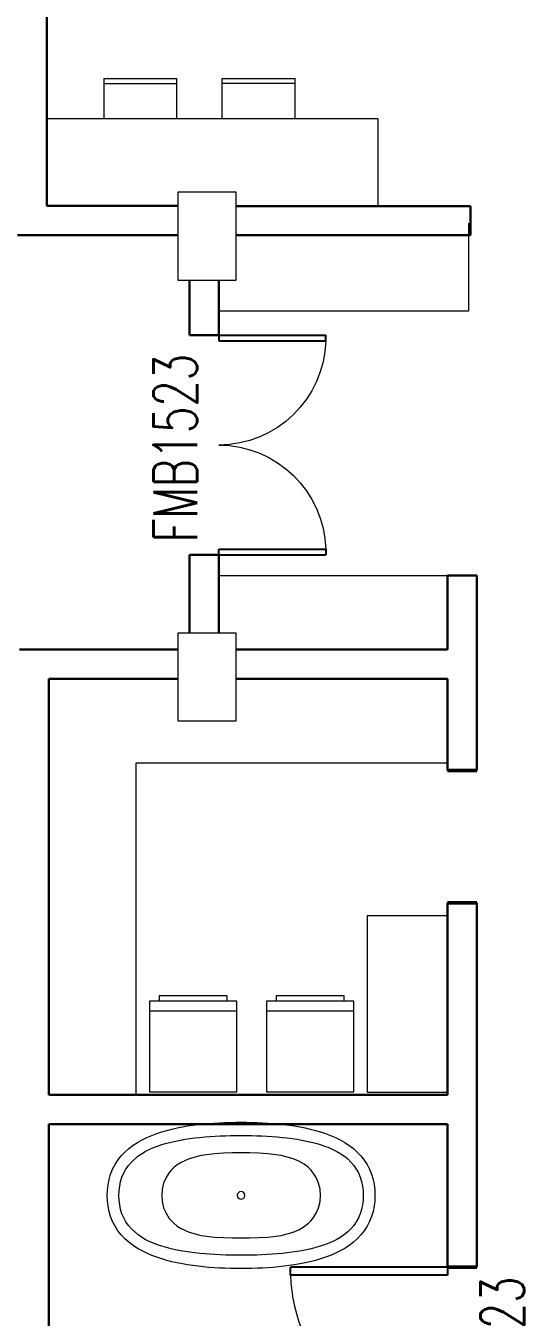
# Model space of a CAD drawing. Header units: inches. Extents: x 675 to 51927, y 19035 to 68555.
# Drawn here: x 34664 to 38069, y 40521 to 49348 of the extents above; entities that cross this region are included whole.
import ezdxf

# ---------------------------------------------------------------- set-up
doc = ezdxf.new("R2010")
doc.units = ezdxf.units.IN
doc.header["$LTSCALE"] = 0.5
doc.header["$MEASUREMENT"] = 0
for name, color, linetype, lineweight in [('00I-FURN', 30, 'Continuous', 9), ('Column', 192, 'Continuous', 13), ('Wall', 113, 'Continuous', 50)]:
    doc.layers.add(name, color=color, linetype=linetype, lineweight=lineweight)
for name, color, linetype in [('Door Double', 220, 'Continuous'), ('DOOR Single', 242, 'Continuous'), ('DOOR_FIRE_TEXT', 7, 'Continuous'), ('WINDOW_TEXT', 7, 'Continuous')]:
    doc.layers.add(name, color=color, linetype=linetype)
doc.styles.add('_TCH_WINDOW', font='SIMPLEX', dxfattribs={"height": 3.5, "bigfont": 'GBCBIG'})

# ---------------------------------------------------------------- blocks, each defined once
blk = doc.blocks.new('$DorLib2D$00000001')
for p, q in [((0.45, 0.975), (0.5, 0.975)), ((0.45, 0), (0.45, 0.975)), ((0.5, 0), (0.5, 0.975)), ((0.5, 0), (0.45, 0))]:
    blk.add_line(p, q)
at = {"lineweight": 13}
blk.add_arc((0.475, 0), 0.975, 91.46928, 180, dxfattribs=at)
blk = doc.blocks.new('$DorLib2D$00000002')
for p, q in [((-0.5, 0), (-0.5, 0.4875)), ((-0.475, 0.4875), (-0.5, 0.4875)), ((-0.475, 0), (-0.475, 0.4875)), ((0.475, 0), (0.475, 0.4875)), ((0.475, 0.4875), (0.5, 0.4875)), ((0.5, 0), (0.5, 0.4875)), ((-0.5, 0), (-0.475, 0)), ((0.5, 0), (0.475, 0))]:
    blk.add_line(p, q)
at = {"lineweight": 13}
for centre, start, end in [((-0.4875, 0), 0, 88.53072), ((0.4875, 0), 91.46928, 180)]:
    blk.add_arc(centre, 0.4875, start, end, dxfattribs=at)

msp = doc.modelspace()

# ---------------------------------------------------------------- linework, layer by layer
at = {"layer": '00I-FURN'}
for p, q in [((35196.4, 48987.3), (35696.4, 48987.3)), ((35196.4, 48987.3), (35196.4, 48714.9)), ((35696.4, 48952.3), (35196.4, 48952.3)), ((35696.4, 48714.9), (35696.4, 48987.3)), ((36003, 48988.1), (36503, 48988.1)), ((36003, 48988.1), (36003, 48714.9)), ((36503, 48953.1), (36003, 48953.1)), ((36503, 48714.9), (36503, 48988.1)), ((34806.4, 48714.9), (37069.8, 48714.9)), ((37069.8, 48714.9), (37069.8, 48116.3)), ((37688.6, 47997.9), (37688.6, 47397.9)), ((37688.6, 47397.9), (35981.4, 47397.9)), ((35981.4, 45590.4), (37544.8, 45590.4)), ((36997.4, 42056.3), (36997.4, 43266.9)), ((36997.4, 43266.9), (37544.8, 43266.9)), ((37544.8, 43266.9), (37544.8, 42056.3)), ((36038.6, 42680), (35574.6, 42680)), ((36038.6, 42680), (36038.6, 42717.2)), ((36838.6, 42680), (36374.6, 42680)), ((36838.6, 42680), (36838.6, 42717.2)), ((35508.4, 42614.8), (36104.9, 42614.8)), ((36308.4, 42614.8), (36904.9, 42614.8)), ((37544.8, 42056.3), (36997.4, 42056.3)), ((35841.9, 41837.8), (35878.3, 41841.7)), ((35878.3, 41841.7), (35914.7, 41845)), ((35914.7, 41845), (35951.3, 41847.7)), ((35951.3, 41847.7), (35987.9, 41849.8)), ((35987.9, 41849.8), (36024.6, 41851.4)), ((36024.6, 41851.4), (36061.2, 41852.5)), ((36061.2, 41852.5), (36098, 41853.1)), ((36098, 41853.1), (36134.7, 41853.3)), ((36134.7, 41853.3), (36171.5, 41853.1)), ((36171.5, 41853.1), (36208.2, 41852.4)), ((36208.2, 41852.4), (36244.9, 41851.3)), ((36244.9, 41851.3), (36281.6, 41849.7)), ((36281.6, 41849.7), (36318.2, 41847.6)), ((36318.2, 41847.6), (36354.7, 41845)), ((36354.7, 41845), (36391.2, 41841.7)), ((36391.2, 41841.7), (36427.5, 41837.8)), ((35491.3, 41748.9), (35524.5, 41763.2)), ((35524.5, 41763.2), (35558.3, 41776)), ((35558.3, 41776), (35592.6, 41787.5)), ((35592.6, 41787.5), (35627.4, 41797.7)), ((35627.4, 41797.7), (35662.5, 41806.8)), ((35662.5, 41806.8), (35697.9, 41814.8)), ((35697.9, 41814.8), (35733.6, 41821.9)), ((35733.6, 41821.9), (35769.5, 41828)), ((35769.5, 41828), (35805.6, 41833.3)), ((35805.6, 41833.3), (35841.9, 41837.8)), ((35853, 41750), (35887.4, 41753.2)), ((35887.4, 41753.2), (35922.1, 41755.9)), ((35922.1, 41755.9), (35957.1, 41758.1)), ((35957.1, 41758.1), (35992.3, 41759.8)), ((35992.3, 41759.8), (36027.8, 41761.1)), ((36027.8, 41761.1), (36063.3, 41762)), ((36063.3, 41762), (36099, 41762.5)), ((36099, 41762.5), (36134.7, 41762.7)), ((36134.7, 41762.7), (36170.4, 41762.5)), ((36170.4, 41762.5), (36206.1, 41762)), ((36206.1, 41762), (36241.6, 41761.1)), ((36241.6, 41761.1), (36277.1, 41759.8)), ((36277.1, 41759.8), (36312.3, 41758.1)), ((36312.3, 41758.1), (36347.3, 41755.9)), ((36347.3, 41755.9), (36382, 41753.2)), ((36382, 41753.2), (36416.5, 41750)), ((36427.5, 41837.8), (36463.7, 41833.3)), ((36463.7, 41833.3), (36499.8, 41828.1)), ((36499.8, 41828.1), (36535.7, 41822)), ((36535.7, 41822), (36571.4, 41815)), ((36571.4, 41815), (36606.8, 41807)), ((36606.8, 41807), (36641.9, 41797.9)), ((36641.9, 41797.9), (36676.7, 41787.6)), ((36676.7, 41787.6), (36711.2, 41776.1)), ((36711.2, 41776.1), (36745.2, 41763.2)), ((36745.2, 41763.2), (36778.7, 41748.8)), ((35340.9, 41649.8), (35368.1, 41673.8)), ((35368.1, 41673.8), (35397, 41695.6)), ((35397, 41695.6), (35427.3, 41715.3)), ((35427.3, 41715.3), (35458.8, 41733)), ((35458.8, 41733), (35491.3, 41748.9)), ((35479.6, 41653.6), (35506.8, 41667.4)), ((35506.8, 41667.4), (35535, 41679.8)), ((35535, 41679.8), (35564.1, 41690.9)), ((35564.1, 41690.9), (35594, 41700.9)), ((35594, 41700.9), (35624.6, 41709.8)), ((35624.6, 41709.8), (35655.7, 41717.9)), ((35655.7, 41717.9), (35687.3, 41725.1)), ((35687.3, 41725.1), (35719.5, 41731.5)), ((35719.5, 41731.5), (35752.2, 41737.1)), ((35752.2, 41737.1), (35785.4, 41742)), ((35785.4, 41742), (35819, 41746.3)), ((35819, 41746.3), (35853, 41750)), ((36416.4, 41750), (36450.5, 41746.3)), ((36450.5, 41746.3), (36484.1, 41742)), ((36484.1, 41742), (36517.3, 41737.1)), ((36517.3, 41737.1), (36550, 41731.5)), ((36550, 41731.5), (36582.2, 41725.1)), ((36582.2, 41725.1), (36613.9, 41717.9)), ((36613.9, 41717.9), (36644.9, 41709.8)), ((36644.9, 41709.8), (36675.4, 41700.8)), ((36675.4, 41700.8), (36705.1, 41690.8)), ((36705.1, 41690.8), (36734.1, 41679.7)), ((36734.1, 41679.7), (36762.2, 41667.3)), ((36762.2, 41667.3), (36789.3, 41653.6)), ((36778.7, 41748.8), (36811.2, 41732.8)), ((36811.2, 41732.8), (36842.7, 41715)), ((36842.7, 41715), (36872.9, 41695.4)), ((36872.9, 41695.4), (36901.5, 41673.7)), ((36901.5, 41673.7), (36928.3, 41649.8)), ((35273.7, 41564.4), (35293.5, 41595)), ((35293.5, 41595), (35316, 41623.6)), ((35316, 41623.6), (35340.9, 41649.8)), ((35365.4, 41558.5), (35384.8, 41581.5)), ((35384.8, 41581.5), (35429.2, 41621.2)), ((35429.2, 41621.2), (35453.7, 41638.3)), ((35453.7, 41638.3), (35479.6, 41653.6)), ((35724.3, 41578.7), (35698.9, 41562.5)), ((35779, 41604), (35724.3, 41578.7)), ((35861.7, 41626.3), (35779, 41604)), ((35951.9, 41638), (35861.7, 41626.3)), ((36015.2, 41642), (35951.9, 41638)), ((36075, 41643.8), (36015.2, 41642)), ((36134.7, 41644.2), (36075, 41643.8)), ((36194.5, 41643.8), (36134.7, 41644.2)), ((36254.3, 41642.1), (36194.5, 41643.8)), ((36317.6, 41638), (36254.3, 41642.1)), ((36407.6, 41626.2), (36317.6, 41638)), ((36490.4, 41604), (36407.6, 41626.2)), ((36529.2, 41587.4), (36490.4, 41604)), ((36565.7, 41566.2), (36529.2, 41587.4)), ((36789.3, 41653.6), (36815.4, 41638.2)), ((36815.4, 41638.2), (36840.2, 41621.2)), ((36840.2, 41621.2), (36863.4, 41602.4)), ((36863.4, 41602.4), (36884.9, 41581.5)), ((36884.9, 41581.5), (36904.4, 41558.5)), ((36928.3, 41649.8), (36953.1, 41623.7)), ((36953.1, 41623.7), (36975.6, 41595.1)), ((36975.6, 41595.1), (36995.5, 41564.5)), ((35232.9, 41462.8), (35243.2, 41498)), ((35243.2, 41498), (35256.8, 41532)), ((35256.8, 41532), (35273.7, 41564.4)), ((35320.9, 41478.4), (35333.1, 41506.8)), ((35333.1, 41506.8), (35348, 41533.5)), ((35348, 41533.5), (35365.4, 41558.5)), ((35644, 41510.3), (35621.7, 41475.4)), ((35658.8, 41527.8), (35644, 41510.3)), ((35675.2, 41543.7), (35658.8, 41527.8)), ((35698.9, 41562.5), (35675.2, 41543.7)), ((36594.3, 41543.8), (36565.7, 41566.2)), ((36610.6, 41527.7), (36594.3, 41543.8)), ((36625.4, 41510.2), (36610.6, 41527.7)), ((36647.7, 41475.3), (36625.4, 41510.2)), ((36904.4, 41558.5), (36921.7, 41533.6)), ((36921.7, 41533.6), (36936.5, 41506.8)), ((36936.5, 41506.8), (36948.6, 41478.4)), ((36995.5, 41564.5), (37012.5, 41532)), ((37012.5, 41532), (37026.3, 41498)), ((37026.3, 41498), (37036.6, 41462.9)), ((35221.7, 41390.1), (35225.8, 41426.7)), ((35225.8, 41426.7), (35232.9, 41462.8)), ((35301.4, 41385.6), (35305.1, 41417.4)), ((35305.1, 41417.4), (35311.6, 41448.5)), ((35311.6, 41448.5), (35320.9, 41478.4)), ((35605.5, 41437.3), (35595.5, 41395.8)), ((35621.7, 41475.4), (35605.5, 41437.3)), ((36663.9, 41437.3), (36647.7, 41475.3)), ((36673.9, 41395.8), (36663.9, 41437.3)), ((36948.6, 41478.4), (36957.8, 41448.4)), ((36957.8, 41448.4), (36964.3, 41417.3)), ((36964.3, 41417.3), (36968, 41385.5)), ((37036.6, 41462.9), (37043.7, 41426.8)), ((37043.7, 41426.8), (37047.8, 41390.2)), ((35220.4, 41353.3), (35221.7, 41390.1)), ((35221.7, 41316.5), (35220.4, 41353.3)), ((35225.8, 41279.9), (35221.7, 41316.5)), ((35300.2, 41353.3), (35301.4, 41385.6)), ((35301.4, 41321), (35300.2, 41353.3)), ((35305.1, 41289.1), (35301.4, 41321)), ((35595.5, 41395.8), (35592.2, 41353.3)), ((35592.2, 41353.3), (35595.5, 41310.8)), ((35595.5, 41310.8), (35605.5, 41269.3)), ((36110.7, 41363.2), (36108.7, 41353.3)), ((36108.7, 41353.3), (36113.1, 41338.8)), ((36116.3, 41371.7), (36110.7, 41363.2)), ((36113.1, 41338.8), (36120.3, 41331.7)), ((36124.8, 41377.3), (36116.3, 41371.7)), ((36120.3, 41331.7), (36129.6, 41327.8)), ((36134.7, 41379.3), (36124.8, 41377.3)), ((36129.6, 41327.8), (36144.7, 41329.3)), ((36144.7, 41377.3), (36134.7, 41379.3)), ((36153.1, 41371.7), (36144.7, 41377.3)), ((36144.7, 41329.3), (36153.1, 41334.9)), ((36158.8, 41363.2), (36153.1, 41371.7)), ((36153.1, 41334.9), (36158.7, 41343.3)), ((36160.7, 41353.3), (36158.7, 41363.2)), ((36158.7, 41343.3), (36160.7, 41353.3)), ((36663.9, 41269.3), (36673.9, 41310.8)), ((36677.2, 41353.3), (36673.9, 41395.8)), ((36673.9, 41310.8), (36677.2, 41353.3)), ((36968, 41321.1), (36964.3, 41289.2)), ((36968, 41385.5), (36969.3, 41353.3)), ((36969.3, 41353.3), (36968, 41321.1)), ((37047.8, 41316.4), (37043.7, 41279.7)), ((37047.8, 41390.2), (37049.1, 41353.3)), ((37049.1, 41353.3), (37047.8, 41316.4)), ((35232.9, 41243.8), (35225.8, 41279.9)), ((35243.2, 41208.6), (35232.9, 41243.8)), ((35311.6, 41258.1), (35305.1, 41289.1)), ((35320.9, 41228.2), (35311.6, 41258.1)), ((35333.1, 41199.8), (35320.9, 41228.2)), ((35605.5, 41269.3), (35621.7, 41231.1)), ((35621.7, 41231.1), (35644, 41196.2)), ((36625.4, 41196.4), (36647.7, 41231.2)), ((36647.7, 41231.2), (36663.9, 41269.3)), ((36948.6, 41228.2), (36936.5, 41199.7)), ((36957.8, 41258.1), (36948.6, 41228.2)), ((36964.3, 41289.2), (36957.8, 41258.1)), ((37036.6, 41243.7), (37026.3, 41208.6)), ((37043.7, 41279.7), (37036.6, 41243.7)), ((35256.8, 41174.6), (35243.2, 41208.6)), ((35273.7, 41142.2), (35256.8, 41174.6)), ((35293.5, 41111.5), (35273.7, 41142.2)), ((35348, 41173), (35333.1, 41199.8)), ((35365.4, 41148.1), (35348, 41173)), ((35384.8, 41125.1), (35365.4, 41148.1)), ((35644, 41196.2), (35658.8, 41178.8)), ((35658.8, 41178.8), (35675.2, 41162.8)), ((35675.2, 41162.8), (35698.9, 41144.1)), ((35698.9, 41144.1), (35724.3, 41127.9)), ((36529.2, 41119.1), (36565.7, 41140.3)), ((36565.7, 41140.3), (36594.3, 41162.8)), ((36594.3, 41162.8), (36610.6, 41178.9)), ((36610.6, 41178.9), (36625.4, 41196.4)), ((36904.4, 41148), (36884.9, 41125.1)), ((36921.7, 41173), (36904.4, 41148)), ((36936.5, 41199.7), (36921.7, 41173)), ((36995.5, 41142.1), (36975.6, 41111.4)), ((37012.5, 41174.6), (36995.5, 41142.1)), ((37026.3, 41208.6), (37012.5, 41174.6)), ((35316, 41083), (35293.5, 41111.5)), ((35340.9, 41056.8), (35316, 41083)), ((35368.1, 41032.8), (35340.9, 41056.8)), ((35429.2, 41085.3), (35384.8, 41125.1)), ((35453.7, 41068.3), (35429.2, 41085.3)), ((35479.6, 41053), (35453.7, 41068.3)), ((35506.8, 41039.2), (35479.6, 41053)), ((35724.3, 41127.9), (35779, 41102.5)), ((35779, 41102.5), (35861.7, 41080.3)), ((35861.7, 41080.3), (35951.9, 41068.6)), ((35951.9, 41068.6), (36015.2, 41064.6)), ((36015.2, 41064.6), (36075, 41062.8)), ((36075, 41062.8), (36134.7, 41062.3)), ((36134.7, 41062.3), (36194.5, 41062.8)), ((36194.5, 41062.8), (36254.3, 41064.5)), ((36254.3, 41064.5), (36317.6, 41068.6)), ((36317.6, 41068.6), (36407.6, 41080.4)), ((36407.6, 41080.4), (36490.4, 41102.6)), ((36490.4, 41102.6), (36529.2, 41119.1)), ((36789.3, 41053), (36762.2, 41039.2)), ((36815.4, 41068.3), (36789.3, 41053)), ((36840.2, 41085.3), (36815.4, 41068.3)), ((36863.4, 41104.2), (36840.2, 41085.3)), ((36884.9, 41125.1), (36863.4, 41104.2)), ((36928.3, 41056.7), (36901.5, 41032.9)), ((36953.1, 41082.9), (36928.3, 41056.7)), ((36975.6, 41111.4), (36953.1, 41082.9)), ((35397, 41011), (35368.1, 41032.8)), ((35427.3, 40991.3), (35397, 41011)), ((35458.8, 40973.6), (35427.3, 40991.3)), ((35491.3, 40957.6), (35458.8, 40973.6)), ((35524.5, 40943.3), (35491.3, 40957.6)), ((35535, 41026.8), (35506.8, 41039.2)), ((35564.1, 41015.7), (35535, 41026.8)), ((35594, 41005.7), (35564.1, 41015.7)), ((35624.6, 40996.7), (35594, 41005.7)), ((35655.7, 40988.7), (35624.6, 40996.7)), ((35687.3, 40981.5), (35655.7, 40988.7)), ((35719.5, 40975.1), (35687.3, 40981.5)), ((35752.2, 40969.5), (35719.5, 40975.1)), ((35785.4, 40964.5), (35752.2, 40969.5)), ((35819, 40960.2), (35785.4, 40964.5)), ((35853, 40956.5), (35819, 40960.2)), ((36450.5, 40960.2), (36416.4, 40956.5)), ((36484.1, 40964.5), (36450.5, 40960.2)), ((36517.3, 40969.5), (36484.1, 40964.5)), ((36550, 40975.1), (36517.3, 40969.5)), ((36582.2, 40981.5), (36550, 40975.1)), ((36613.9, 40988.7), (36582.2, 40981.5)), ((36644.9, 40996.8), (36613.9, 40988.7)), ((36675.4, 41005.8), (36644.9, 40996.8)), ((36705.1, 41015.7), (36675.4, 41005.8)), ((36734.1, 41026.9), (36705.1, 41015.7)), ((36762.2, 41039.2), (36734.1, 41026.9)), ((36778.7, 40957.8), (36745.2, 40943.4)), ((36811.2, 40973.8), (36778.7, 40957.8)), ((36842.7, 40991.5), (36811.2, 40973.8)), ((36872.9, 41011.2), (36842.7, 40991.5)), ((36901.5, 41032.9), (36872.9, 41011.2)), ((35558.3, 40930.5), (35524.5, 40943.3)), ((35592.6, 40919.1), (35558.3, 40930.5)), ((35627.4, 40908.8), (35592.6, 40919.1)), ((35662.5, 40899.8), (35627.4, 40908.8)), ((35697.9, 40891.7), (35662.5, 40899.8)), ((35733.6, 40884.7), (35697.9, 40891.7)), ((35769.5, 40878.6), (35733.6, 40884.7)), ((35805.6, 40873.3), (35769.5, 40878.6)), ((35841.9, 40868.7), (35805.6, 40873.3)), ((35887.4, 40953.4), (35853, 40956.5)), ((35922.1, 40950.7), (35887.4, 40953.4)), ((35957.1, 40948.5), (35922.1, 40950.7)), ((35992.3, 40946.8), (35957.1, 40948.5)), ((36027.8, 40945.5), (35992.3, 40946.8)), ((36063.3, 40944.6), (36027.8, 40945.5)), ((36099, 40944.1), (36063.3, 40944.6)), ((36134.7, 40943.9), (36099, 40944.1)), ((36170.4, 40944.1), (36134.7, 40943.9)), ((36206.1, 40944.6), (36170.4, 40944.1)), ((36241.6, 40945.5), (36206.1, 40944.6)), ((36277.1, 40946.8), (36241.6, 40945.5)), ((36312.3, 40948.5), (36277.1, 40946.8)), ((36347.3, 40950.7), (36312.3, 40948.5)), ((36382, 40953.4), (36347.3, 40950.7)), ((36416.4, 40956.5), (36382, 40953.4)), ((36463.7, 40873.3), (36427.5, 40868.7)), ((36499.8, 40878.5), (36463.7, 40873.3)), ((36535.7, 40884.6), (36499.8, 40878.5)), ((36571.4, 40891.6), (36535.7, 40884.6)), ((36606.8, 40899.6), (36571.4, 40891.6)), ((36641.9, 40908.7), (36606.8, 40899.6)), ((36676.7, 40919), (36641.9, 40908.7)), ((36711.2, 40930.5), (36676.7, 40919)), ((36745.2, 40943.4), (36711.2, 40930.5)), ((35878.3, 40864.8), (35841.9, 40868.7)), ((35914.7, 40861.6), (35878.3, 40864.8)), ((35951.3, 40858.9), (35914.7, 40861.6)), ((35987.9, 40856.8), (35951.3, 40858.9)), ((36024.6, 40855.2), (35987.9, 40856.8)), ((36061.2, 40854.1), (36024.6, 40855.2)), ((36098, 40853.5), (36061.2, 40854.1)), ((36134.7, 40853.3), (36098, 40853.5)), ((36171.5, 40853.5), (36134.7, 40853.3)), ((36208.2, 40854.1), (36171.5, 40853.5)), ((36244.9, 40855.2), (36208.2, 40854.1)), ((36281.6, 40856.8), (36244.9, 40855.2)), ((36318.2, 40858.9), (36281.6, 40856.8)), ((36354.7, 40861.6), (36318.2, 40858.9)), ((36391.2, 40864.9), (36354.7, 40861.6)), ((36427.5, 40868.7), (36391.2, 40864.9))]:
    msp.add_line(p, q, dxfattribs=at)
at = {"layer": '00I-FURN', "lineweight": 20}
for p, q in [((35415.4, 44308.4), (35415.4, 42041.3)), ((37544.8, 44308.4), (35415.4, 44308.4)), ((35415.4, 42041.3), (34843.9, 42041.3))]:
    msp.add_line(p, q, dxfattribs=at)
at = {"layer": '00I-FURN', "flags": 128}
for points in [[(36038.6, 42717.2), (35574.6, 42717.2), (35574.6, 42680), (35508.4, 42680), (35508.4, 42060.5), (36104.9, 42060.5), (36104.9, 42614.8)], [(36104.9, 42614.8), (36104.9, 42680), (36038.6, 42680)], [(36838.6, 42717.2), (36374.6, 42717.2), (36374.6, 42680), (36308.4, 42680), (36308.4, 42060.5), (36904.9, 42060.5), (36904.9, 42614.8)], [(36904.9, 42614.8), (36904.9, 42680), (36838.6, 42680)]]:
    msp.add_lwpolyline(points, dxfattribs=at)
at = {"layer": 'Column'}
for p, q in [((36101.4, 48209.9), (35701.4, 48209.9)), ((35701.4, 48209.9), (35701.4, 47609.9)), ((36101.4, 47609.9), (36101.4, 48209.9)), ((35701.4, 47609.9), (36101.4, 47609.9)), ((36101.4, 45197.4), (35701.4, 45197.4)), ((35701.4, 45197.4), (35701.4, 44597.4)), ((36101.4, 44597.4), (36101.4, 45197.4)), ((35701.4, 44597.4), (36101.4, 44597.4))]:
    msp.add_line(p, q, dxfattribs=at)
at = {"layer": 'Wall', "lineweight": 30}
for p, q in [((34806.4, 52691.3), (34806.4, 48117.9)), ((34806.4, 48117.9), (35701.4, 48117.9)), ((36101.4, 48116.3), (37701.4, 48116.3)), ((37701.4, 48116.3), (37701.4, 47916.3)), ((35701.4, 47917.9), (34606.4, 47917.9)), ((36101.4, 47916.3), (37701.4, 47916.3)), ((35781.4, 47232.5), (35781.4, 47609.9)), ((35981.4, 47609.9), (35981.4, 47232.5)), ((35981.4, 47232.5), (35781.4, 47232.5)), ((35781.4, 45197.4), (35781.4, 45732.5)), ((35781.4, 45732.5), (35981.4, 45732.5)), ((35981.4, 45732.5), (35981.4, 45197.4)), ((37544.8, 45085.4), (37544.8, 45591.3)), ((37544.8, 45591.3), (37744.8, 45591.3)), ((37744.8, 45591.3), (37744.8, 44257)), ((34621.4, 45085.4), (35701.4, 45085.4)), ((36101.4, 45085.4), (37544.8, 45085.4)), ((34821.4, 44885.4), (34821.4, 42041.3)), ((35701.4, 44885.4), (34821.4, 44885.4)), ((37544.8, 44885.4), (36101.4, 44885.4)), ((37544.8, 44257), (37544.8, 44885.4)), ((37544.8, 43353.8), (37544.8, 42041.3)), ((37744.8, 43353.8), (37744.8, 40862.9)), ((34821.4, 42041.3), (37544.8, 42041.3)), ((34821.4, 41841.3), (37544.8, 41841.3)), ((34821.4, 41841.3), (34821.4, 39045.4)), ((37544.8, 41841.3), (37544.8, 40862.9))]:
    msp.add_line(p, q, dxfattribs=at)
at = {"layer": 'Wall'}
for p, q in [((37544.8, 44257), (37744.8, 44257)), ((37544.8, 43353.8), (37744.8, 43353.8)), ((37744.8, 40862.9), (37544.8, 40862.9))]:
    msp.add_line(p, q, dxfattribs=at)

# ---------------------------------------------------------------- block references
at = {"layer": 'Door Double'}
ref = msp.add_blockref('$DorLib2D$00000002', (35981.4, 46482.5), dxfattribs=dict(at, xscale=-1500, yscale=1500, zscale=200, rotation=270))
ref.add_attrib('A', 'FMB1523', (35833.4, 45817.5), dxfattribs={"layer": 'DOOR_FIRE_TEXT', "ltscale": 20, "height": 297.5, "rotation": 90, "style": '_TCH_WINDOW', "width": 0.705882})
at = {"layer": 'DOOR Single'}
ref = msp.add_blockref('$DorLib2D$00000001', (37544.8, 40312.9), dxfattribs=dict(at, xscale=1100, yscale=1100, zscale=1100, rotation=90.00000000000001))
ref.add_attrib('A', 'M1123', (38068.6, 39862.9), dxfattribs={"layer": 'WINDOW_TEXT', "ltscale": 20, "height": 297.5, "rotation": 90, "style": '_TCH_WINDOW', "width": 0.705882})

doc.saveas('drawing.dxf')
